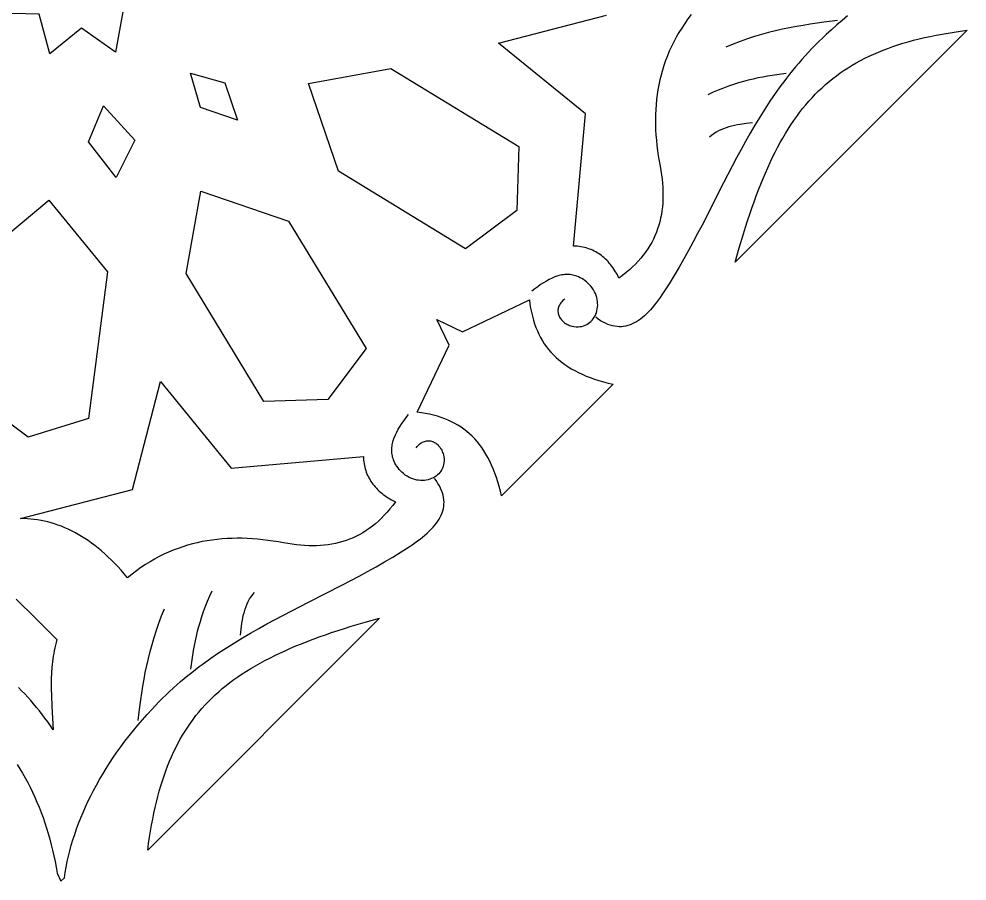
# Model space of a CAD drawing. Extents: x -332 to 348, y -263 to 352.
# Drawn here: x -187.18 to -149.02, y 187.93 to 222.61 of the extents above; entities that cross this region are included whole.
import ezdxf

# ---------------------------------------------------------------- set-up
doc = ezdxf.new("R2010")
doc.units = 0
doc.layers.add('LAYER_1', color=18, linetype='CONTINUOUS')
doc.layers.add('LAYER_2', color=174, linetype='CONTINUOUS')

msp = doc.modelspace()

# ---------------------------------------------------------------- linework, layer by layer
at = {"layer": 'LAYER_1'}
for points in [[(-183.982, 227.35), (-182.421, 227.882), (-182.559, 226.233), (-181.005, 225.632), (-182.173, 224.475), (-181.353, 223.021), (-183.003, 222.897), (-183.301, 221.272), (-184.662, 222.238), (-185.938, 221.201), (-186.374, 222.807), (-188.031, 222.844), (-187.336, 224.337), (-188.599, 225.43), (-187.1, 226.112), (-187.377, 227.75), (-185.775, 227.302), (-184.937, 228.719)], [(-158.349, 212.823), (-158.185, 213.402), (-158.019, 213.958), (-157.935, 214.227), (-157.85, 214.491), (-157.765, 214.749), (-157.678, 215.002), (-157.59, 215.25), (-157.502, 215.492), (-157.412, 215.729), (-157.321, 215.961), (-157.228, 216.187), (-157.135, 216.409), (-157.039, 216.625), (-156.943, 216.836), (-156.844, 217.043), (-156.745, 217.244), (-156.643, 217.44), (-156.539, 217.632), (-156.434, 217.819), (-156.326, 218.002), (-156.217, 218.179), (-156.105, 218.352), (-155.991, 218.521), (-155.875, 218.685), (-155.757, 218.845), (-155.636, 219), (-155.512, 219.151), (-155.386, 219.298), (-155.258, 219.441), (-155.126, 219.579), (-154.992, 219.714), (-154.855, 219.844), (-154.715, 219.97), (-154.571, 220.093), (-154.425, 220.211), (-154.276, 220.326), (-154.123, 220.437), (-153.967, 220.545), (-153.807, 220.648), (-153.644, 220.748), (-153.477, 220.845), (-153.307, 220.938), (-153.133, 221.028), (-152.955, 221.114), (-152.774, 221.197), (-152.588, 221.277), (-152.398, 221.353), (-152.205, 221.427), (-152.007, 221.497), (-151.804, 221.564), (-151.598, 221.629), (-151.387, 221.69), (-151.171, 221.749), (-150.951, 221.804), (-150.726, 221.857), (-150.497, 221.907), (-150.263, 221.955), (-150.024, 222), (-149.78, 222.042), (-149.531, 222.082), (-149.277, 222.12), (-149.017, 222.155)], [(-167.061, 217.481), (-167.139, 214.898), (-169.202, 213.363), (-174.32, 216.49), (-175.525, 220.016), (-172.215, 220.613)], [(-178.897, 220.035), (-178.383, 218.536), (-179.882, 219.051), (-180.276, 220.43)], [(-182.519, 217.737), (-183.271, 216.224), (-184.387, 217.666), (-183.781, 219.115)], [(-176.336, 214.474), (-173.21, 209.355), (-174.745, 207.293), (-177.328, 207.215), (-180.459, 212.368), (-179.863, 215.678)], [(-183.613, 212.434), (-184.385, 206.537), (-186.811, 205.78), (-189.169, 207.542), (-188.629, 213.119), (-185.987, 215.313)], [(-166.613, 211.137), (-166.585, 210.969), (-166.552, 210.806), (-166.514, 210.647), (-166.472, 210.494), (-166.424, 210.344), (-166.372, 210.2), (-166.315, 210.059), (-166.252, 209.924), (-166.185, 209.792), (-166.112, 209.665), (-166.034, 209.542), (-165.95, 209.424), (-165.862, 209.309), (-165.767, 209.199), (-165.667, 209.093), (-165.562, 208.99), (-165.451, 208.892), (-165.334, 208.798), (-165.211, 208.708), (-165.083, 208.621), (-164.948, 208.538), (-164.808, 208.459), (-164.661, 208.384), (-164.509, 208.312), (-164.35, 208.244), (-164.185, 208.18), (-164.013, 208.119), (-163.836, 208.061), (-163.651, 208.007), (-163.461, 207.956), (-163.263, 207.909), (-167.755, 203.417), (-167.802, 203.614), (-167.853, 203.805), (-167.907, 203.989), (-167.965, 204.167), (-168.026, 204.339), (-168.09, 204.504), (-168.159, 204.663), (-168.23, 204.815), (-168.305, 204.962), (-168.384, 205.102), (-168.467, 205.237), (-168.554, 205.365), (-168.644, 205.488), (-168.738, 205.605), (-168.837, 205.716), (-168.939, 205.821), (-169.045, 205.921), (-169.155, 206.015), (-169.27, 206.104), (-169.388, 206.188), (-169.511, 206.266), (-169.638, 206.338), (-169.77, 206.406), (-169.906, 206.469), (-170.046, 206.526), (-170.191, 206.578), (-170.34, 206.626), (-170.494, 206.668), (-170.652, 206.706), (-170.815, 206.739), (-170.983, 206.767), (-171.155, 206.791), (-169.866, 209.488), (-170.363, 210.516), (-169.334, 210.019), (-166.637, 211.309)], [(-178.637, 204.535), (-173.32, 205.008), (-173.316, 204.933), (-173.309, 204.858), (-173.301, 204.786), (-173.29, 204.714), (-173.276, 204.643), (-173.261, 204.574), (-173.243, 204.506), (-173.222, 204.438), (-173.2, 204.373), (-173.175, 204.308), (-173.147, 204.244), (-173.117, 204.182), (-173.085, 204.121), (-173.051, 204.061), (-173.014, 204.002), (-172.975, 203.944), (-172.934, 203.888), (-172.89, 203.833), (-172.844, 203.779), (-172.795, 203.726), (-172.744, 203.674), (-172.691, 203.623), (-172.636, 203.574), (-172.578, 203.526), (-172.518, 203.479), (-172.455, 203.433), (-172.39, 203.388), (-172.323, 203.345), (-172.181, 203.261), (-172.031, 203.183), (-172.139, 203.037), (-172.249, 202.898), (-172.361, 202.765), (-172.476, 202.64), (-172.592, 202.521), (-172.711, 202.408), (-172.831, 202.302), (-172.954, 202.202), (-173.079, 202.109), (-173.206, 202.022), (-173.335, 201.941), (-173.466, 201.866), (-173.599, 201.797), (-173.734, 201.734), (-173.871, 201.677), (-174.01, 201.625), (-174.152, 201.58), (-174.295, 201.54), (-174.441, 201.505), (-174.589, 201.476), (-174.739, 201.453), (-174.891, 201.434), (-175.045, 201.421), (-175.201, 201.414), (-175.36, 201.411), (-175.52, 201.413), (-175.683, 201.421), (-175.848, 201.433), (-176.014, 201.45), (-176.184, 201.472), (-176.355, 201.499), (-176.528, 201.53), (-176.74, 201.568), (-176.95, 201.602), (-177.16, 201.632), (-177.369, 201.658), (-177.577, 201.679), (-177.785, 201.695), (-177.991, 201.707), (-178.197, 201.714), (-178.402, 201.715), (-178.605, 201.712), (-178.808, 201.704), (-179.01, 201.69), (-179.211, 201.671), (-179.411, 201.646), (-179.61, 201.616), (-179.807, 201.58), (-180.004, 201.538), (-180.2, 201.49), (-180.394, 201.436), (-180.588, 201.376), (-180.78, 201.309), (-180.971, 201.236), (-181.161, 201.157), (-181.349, 201.071), (-181.536, 200.978), (-181.723, 200.878), (-181.907, 200.771), (-182.091, 200.658), (-182.273, 200.537), (-182.454, 200.409), (-182.633, 200.273), (-182.811, 200.13), (-182.942, 200.285), (-183.073, 200.434), (-183.204, 200.577), (-183.336, 200.715), (-183.468, 200.847), (-183.6, 200.973), (-183.732, 201.094), (-183.865, 201.21), (-183.998, 201.32), (-184.131, 201.425), (-184.265, 201.525), (-184.398, 201.62), (-184.532, 201.709), (-184.666, 201.793), (-184.801, 201.873), (-184.935, 201.947), (-185.07, 202.017), (-185.206, 202.081), (-185.341, 202.141), (-185.477, 202.196), (-185.613, 202.247), (-185.749, 202.293), (-185.885, 202.334), (-186.022, 202.371), (-186.158, 202.403), (-186.295, 202.431), (-186.432, 202.454), (-186.57, 202.474), (-186.707, 202.489), (-186.845, 202.5), (-186.983, 202.507), (-187.122, 202.51), (-182.607, 203.679), (-181.487, 208.028)], [(-182.001, 189.171), (-181.966, 189.43), (-181.929, 189.684), (-181.889, 189.934), (-181.846, 190.178), (-181.801, 190.417), (-181.754, 190.651), (-181.703, 190.88), (-181.651, 191.105), (-181.595, 191.325), (-181.536, 191.54), (-181.475, 191.751), (-181.411, 191.958), (-181.343, 192.16), (-181.273, 192.358), (-181.2, 192.552), (-181.123, 192.742), (-181.043, 192.927), (-180.96, 193.109), (-180.874, 193.287), (-180.784, 193.461), (-180.691, 193.631), (-180.595, 193.798), (-180.495, 193.961), (-180.391, 194.12), (-180.284, 194.276), (-180.172, 194.429), (-180.058, 194.579), (-179.939, 194.725), (-179.817, 194.868), (-179.69, 195.008), (-179.56, 195.146), (-179.425, 195.28), (-179.287, 195.411), (-179.144, 195.54), (-178.998, 195.666), (-178.846, 195.789), (-178.691, 195.91), (-178.531, 196.029), (-178.367, 196.145), (-178.199, 196.259), (-178.026, 196.37), (-177.848, 196.48), (-177.666, 196.587), (-177.479, 196.693), (-177.287, 196.796), (-177.09, 196.898), (-176.889, 196.998), (-176.683, 197.096), (-176.471, 197.193), (-176.255, 197.288), (-176.034, 197.382), (-175.807, 197.474), (-175.575, 197.565), (-175.338, 197.655), (-175.096, 197.744), (-174.849, 197.832), (-174.596, 197.918), (-174.337, 198.004), (-174.073, 198.089), (-173.804, 198.173), (-173.248, 198.339), (-172.669, 198.503)]]:
    msp.add_lwpolyline(points, close=True, dxfattribs=at)
for points in [[(-160.119, 222.787), (-160.255, 222.608), (-160.383, 222.427), (-160.504, 222.245), (-160.618, 222.061), (-160.724, 221.876), (-160.824, 221.69), (-160.917, 221.503), (-161.003, 221.314), (-161.082, 221.124), (-161.155, 220.933), (-161.222, 220.741), (-161.282, 220.548), (-161.336, 220.353), (-161.384, 220.158), (-161.426, 219.961), (-161.462, 219.763), (-161.492, 219.565), (-161.517, 219.365), (-161.536, 219.164), (-161.55, 218.962), (-161.558, 218.759), (-161.562, 218.555), (-161.56, 218.351), (-161.553, 218.145), (-161.541, 217.939), (-161.525, 217.731), (-161.504, 217.523), (-161.479, 217.314), (-161.449, 217.104), (-161.414, 216.893), (-161.376, 216.682), (-161.345, 216.509), (-161.318, 216.337), (-161.296, 216.168), (-161.279, 216.001), (-161.267, 215.837), (-161.26, 215.674), (-161.257, 215.513), (-161.26, 215.355), (-161.268, 215.199), (-161.281, 215.045), (-161.299, 214.893), (-161.322, 214.743), (-161.351, 214.595), (-161.386, 214.449), (-161.426, 214.306), (-161.472, 214.164), (-161.523, 214.025), (-161.58, 213.888), (-161.643, 213.752), (-161.712, 213.619), (-161.787, 213.488), (-161.868, 213.359), (-161.955, 213.233), (-162.049, 213.108), (-162.148, 212.985), (-162.254, 212.865), (-162.367, 212.746), (-162.486, 212.63), (-162.612, 212.515), (-162.744, 212.403), (-162.883, 212.293), (-163.029, 212.184), (-163.108, 212.335), (-163.191, 212.477), (-163.235, 212.544), (-163.279, 212.609), (-163.325, 212.671), (-163.372, 212.732), (-163.42, 212.789), (-163.47, 212.845), (-163.52, 212.898), (-163.572, 212.949), (-163.625, 212.997), (-163.679, 213.044), (-163.734, 213.087), (-163.791, 213.129), (-163.848, 213.168), (-163.907, 213.205), (-163.967, 213.239), (-164.028, 213.271), (-164.091, 213.301), (-164.154, 213.328), (-164.219, 213.353), (-164.285, 213.376), (-164.352, 213.396), (-164.42, 213.414), (-164.489, 213.43), (-164.56, 213.443), (-164.632, 213.454), (-164.705, 213.463), (-164.779, 213.469), (-164.854, 213.473), (-164.381, 218.791), (-167.874, 221.641), (-163.525, 222.761)], [(-187.293, 199.26), (-187.036, 199.01), (-186.773, 198.752), (-185.654, 197.638), (-185.686, 197.526), (-185.715, 197.415), (-185.742, 197.304), (-185.765, 197.193), (-185.786, 197.081), (-185.805, 196.97), (-185.836, 196.748), (-185.858, 196.525), (-185.873, 196.302), (-185.881, 196.078), (-185.884, 195.854), (-185.882, 195.628), (-185.876, 195.402), (-185.857, 194.946), (-185.833, 194.484), (-185.812, 194.015), (-185.919, 194.171), (-186.027, 194.325), (-186.137, 194.476), (-186.249, 194.624), (-186.362, 194.77), (-186.477, 194.913), (-186.594, 195.054), (-186.712, 195.191), (-186.832, 195.325), (-186.953, 195.456), (-187.075, 195.584), (-187.199, 195.709)]]:
    msp.add_lwpolyline(points, dxfattribs=at)
at = {"layer": 'LAYER_2'}
for points in [[(-153.828, 222.73), (-154.045, 222.551), (-154.261, 222.366), (-154.477, 222.176), (-154.692, 221.98), (-154.84, 221.841), (-154.985, 221.701), (-155.127, 221.56), (-155.266, 221.417), (-155.402, 221.273), (-155.535, 221.128), (-155.666, 220.982), (-155.794, 220.834), (-155.919, 220.685), (-156.043, 220.536), (-156.163, 220.385), (-156.282, 220.233), (-156.398, 220.08), (-156.512, 219.926), (-156.735, 219.616), (-156.95, 219.302), (-157.157, 218.984), (-157.359, 218.663), (-157.555, 218.34), (-157.746, 218.014), (-157.932, 217.685), (-158.114, 217.355), (-158.293, 217.022), (-158.47, 216.687), (-158.645, 216.352), (-158.99, 215.676), (-159.335, 214.998), (-159.684, 214.318), (-159.862, 213.978), (-160.042, 213.639), (-160.227, 213.3), (-160.415, 212.963), (-160.608, 212.626), (-160.807, 212.29), (-161.011, 211.956), (-161.222, 211.624), (-161.299, 211.509), (-161.375, 211.397), (-161.452, 211.29), (-161.53, 211.187), (-161.607, 211.088), (-161.685, 210.994), (-161.764, 210.905), (-161.843, 210.82), (-161.923, 210.741), (-162.003, 210.667), (-162.083, 210.598), (-162.165, 210.534), (-162.247, 210.476), (-162.329, 210.424), (-162.413, 210.377), (-162.497, 210.337), (-162.581, 210.302), (-162.667, 210.274), (-162.753, 210.252), (-162.841, 210.237), (-162.929, 210.228), (-163.018, 210.226), (-163.108, 210.231), (-163.199, 210.243), (-163.291, 210.262), (-163.384, 210.288), (-163.478, 210.322), (-163.574, 210.364), (-163.67, 210.413), (-163.768, 210.47), (-163.867, 210.534), (-163.967, 210.608)], [(-154.231, 222.544), (-154.781, 222.475), (-155.057, 222.437), (-155.333, 222.396), (-155.61, 222.352), (-155.887, 222.303), (-156.166, 222.25), (-156.445, 222.192), (-156.726, 222.128), (-157.007, 222.058), (-157.29, 221.981), (-157.574, 221.897), (-157.86, 221.806), (-158.147, 221.706), (-158.436, 221.597), (-158.727, 221.478)], [(-156.3, 220.412), (-156.486, 220.39), (-156.673, 220.366), (-156.862, 220.338), (-157.051, 220.308), (-157.242, 220.273), (-157.433, 220.235), (-157.627, 220.193), (-157.822, 220.145), (-158.018, 220.093), (-158.217, 220.036), (-158.417, 219.973), (-158.62, 219.904), (-158.825, 219.828), (-159.032, 219.746), (-159.241, 219.657), (-159.453, 219.56)], [(-157.659, 218.426), (-157.903, 218.398), (-158.144, 218.364), (-158.263, 218.343), (-158.379, 218.32), (-158.493, 218.294), (-158.605, 218.265), (-158.715, 218.231), (-158.821, 218.194), (-158.924, 218.151), (-159.024, 218.104), (-159.119, 218.051), (-159.211, 217.992), (-159.298, 217.926), (-159.381, 217.854)], [(-165.204, 211.349), (-165.252, 211.309), (-165.296, 211.268), (-165.335, 211.226), (-165.369, 211.184), (-165.399, 211.142), (-165.424, 211.099), (-165.444, 211.056), (-165.461, 211.014), (-165.473, 210.971), (-165.481, 210.929), (-165.485, 210.887), (-165.486, 210.846), (-165.483, 210.805), (-165.477, 210.764), (-165.467, 210.724), (-165.454, 210.685), (-165.438, 210.647), (-165.419, 210.61), (-165.397, 210.574), (-165.373, 210.54), (-165.346, 210.506), (-165.317, 210.474), (-165.286, 210.444), (-165.252, 210.415), (-165.217, 210.387), (-165.18, 210.362), (-165.141, 210.339), (-165.1, 210.317), (-165.058, 210.298), (-165.015, 210.281), (-164.971, 210.266), (-164.925, 210.253), (-164.84, 210.236), (-164.757, 210.227), (-164.677, 210.225), (-164.6, 210.23), (-164.526, 210.242), (-164.455, 210.261), (-164.388, 210.286), (-164.325, 210.317), (-164.265, 210.353), (-164.209, 210.394), (-164.157, 210.441), (-164.109, 210.491), (-164.066, 210.546), (-164.027, 210.605), (-163.992, 210.667), (-163.962, 210.732), (-163.937, 210.8), (-163.916, 210.871), (-163.901, 210.943), (-163.891, 211.018), (-163.886, 211.093), (-163.887, 211.17), (-163.893, 211.248), (-163.905, 211.326), (-163.923, 211.404), (-163.947, 211.482), (-163.977, 211.56), (-164.013, 211.636), (-164.056, 211.711), (-164.105, 211.785), (-164.161, 211.856), (-164.224, 211.925), (-164.278, 211.979), (-164.335, 212.03), (-164.395, 212.077), (-164.457, 212.122), (-164.52, 212.163), (-164.586, 212.199), (-164.653, 212.232), (-164.722, 212.26), (-164.775, 212.279), (-164.829, 212.294), (-164.882, 212.307), (-164.937, 212.317), (-164.991, 212.323), (-165.046, 212.328), (-165.101, 212.329), (-165.156, 212.328), (-165.211, 212.324), (-165.267, 212.318), (-165.323, 212.309), (-165.379, 212.298), (-165.492, 212.269), (-165.606, 212.231), (-165.721, 212.184), (-165.836, 212.129), (-165.952, 212.066), (-166.068, 211.996), (-166.185, 211.919), (-166.302, 211.835), (-166.419, 211.746), (-166.537, 211.651)], [(-171.195, 205.357), (-171.155, 205.406), (-171.114, 205.45), (-171.072, 205.489), (-171.03, 205.523), (-170.988, 205.553), (-170.945, 205.578), (-170.903, 205.598), (-170.86, 205.614), (-170.818, 205.627), (-170.775, 205.635), (-170.733, 205.639), (-170.692, 205.64), (-170.651, 205.637), (-170.61, 205.63), (-170.57, 205.621), (-170.532, 205.608), (-170.493, 205.592), (-170.456, 205.573), (-170.42, 205.551), (-170.386, 205.527), (-170.352, 205.5), (-170.32, 205.471), (-170.29, 205.44), (-170.261, 205.406), (-170.234, 205.371), (-170.208, 205.334), (-170.185, 205.295), (-170.163, 205.254), (-170.144, 205.212), (-170.127, 205.169), (-170.112, 205.124), (-170.099, 205.079), (-170.082, 204.993), (-170.073, 204.91), (-170.071, 204.83), (-170.076, 204.753), (-170.089, 204.68), (-170.107, 204.609), (-170.132, 204.542), (-170.163, 204.479), (-170.199, 204.419), (-170.241, 204.363), (-170.287, 204.311), (-170.338, 204.263), (-170.392, 204.22), (-170.451, 204.18), (-170.513, 204.146), (-170.578, 204.116), (-170.646, 204.09), (-170.717, 204.07), (-170.79, 204.055), (-170.864, 204.045), (-170.94, 204.04), (-171.017, 204.041), (-171.094, 204.047), (-171.172, 204.059), (-171.251, 204.077), (-171.328, 204.101), (-171.406, 204.131), (-171.482, 204.167), (-171.557, 204.21), (-171.631, 204.259), (-171.702, 204.315), (-171.772, 204.377), (-171.825, 204.432), (-171.876, 204.489), (-171.924, 204.549), (-171.968, 204.61), (-172.009, 204.674), (-172.046, 204.74), (-172.078, 204.807), (-172.107, 204.875), (-172.125, 204.929), (-172.141, 204.982), (-172.153, 205.036), (-172.163, 205.09), (-172.17, 205.145), (-172.174, 205.199), (-172.175, 205.254), (-172.174, 205.31), (-172.171, 205.365), (-172.164, 205.421), (-172.156, 205.477), (-172.145, 205.533), (-172.115, 205.646), (-172.077, 205.76), (-172.03, 205.875), (-171.975, 205.99), (-171.912, 206.106), (-171.842, 206.222), (-171.765, 206.339), (-171.681, 206.456), (-171.592, 206.573), (-171.497, 206.691)], [(-187.262, 192.617), (-187.15, 192.44), (-187.041, 192.26), (-186.935, 192.076), (-186.833, 191.888), (-186.734, 191.697), (-186.639, 191.502), (-186.547, 191.303), (-186.458, 191.102), (-186.373, 190.897), (-186.292, 190.689), (-186.215, 190.479), (-186.141, 190.266), (-186.071, 190.05), (-186.004, 189.832), (-185.942, 189.611), (-185.883, 189.388), (-185.828, 189.163), (-185.777, 188.937), (-185.73, 188.708), (-185.687, 188.478), (-185.648, 188.247), (-185.499, 187.926), (-185.356, 188.054), (-185.322, 188.271), (-185.284, 188.489), (-185.24, 188.707), (-185.19, 188.925), (-185.136, 189.144), (-185.076, 189.364), (-185.011, 189.583), (-184.94, 189.803), (-184.865, 190.023), (-184.783, 190.244), (-184.697, 190.464), (-184.605, 190.685), (-184.508, 190.906), (-184.405, 191.127), (-184.297, 191.347), (-184.184, 191.568), (-184.065, 191.789), (-183.941, 192.009), (-183.811, 192.23), (-183.676, 192.45), (-183.536, 192.67), (-183.389, 192.889), (-183.238, 193.109), (-183.081, 193.328), (-182.918, 193.546), (-182.75, 193.764), (-182.577, 193.982), (-182.397, 194.199), (-182.213, 194.415), (-182.022, 194.631), (-181.826, 194.846), (-181.688, 194.994), (-181.548, 195.139), (-181.406, 195.28), (-181.263, 195.419), (-181.119, 195.555), (-180.974, 195.689), (-180.828, 195.819), (-180.68, 195.948), (-180.532, 196.073), (-180.382, 196.196), (-180.231, 196.317), (-180.079, 196.436), (-179.926, 196.552), (-179.773, 196.666), (-179.462, 196.889), (-179.148, 197.103), (-178.83, 197.311), (-178.51, 197.513), (-178.186, 197.709), (-177.86, 197.899), (-177.531, 198.086), (-177.201, 198.268), (-176.868, 198.447), (-176.534, 198.624), (-176.198, 198.798), (-175.522, 199.144), (-174.844, 199.489), (-174.164, 199.838), (-173.825, 200.016), (-173.485, 200.196), (-173.147, 200.38), (-172.809, 200.569), (-172.472, 200.762), (-172.137, 200.96), (-171.803, 201.165), (-171.471, 201.376), (-171.355, 201.452), (-171.243, 201.529), (-171.136, 201.606), (-171.033, 201.683), (-170.934, 201.761), (-170.84, 201.839), (-170.751, 201.918), (-170.666, 201.997), (-170.587, 202.076), (-170.513, 202.157), (-170.444, 202.237), (-170.38, 202.319), (-170.322, 202.4), (-170.27, 202.483), (-170.224, 202.566), (-170.183, 202.65), (-170.149, 202.735), (-170.12, 202.821), (-170.098, 202.907), (-170.083, 202.994), (-170.074, 203.083), (-170.072, 203.172), (-170.077, 203.262), (-170.089, 203.353), (-170.108, 203.445), (-170.135, 203.538), (-170.168, 203.632), (-170.21, 203.728), (-170.259, 203.824), (-170.316, 203.922), (-170.381, 204.021), (-170.454, 204.121)], [(-180.259, 196.454), (-180.237, 196.64), (-180.212, 196.827), (-180.184, 197.015), (-180.154, 197.205), (-180.12, 197.395), (-180.081, 197.587), (-180.039, 197.781), (-179.992, 197.976), (-179.94, 198.172), (-179.882, 198.371), (-179.819, 198.571), (-179.75, 198.774), (-179.674, 198.979), (-179.592, 199.186), (-179.503, 199.395), (-179.406, 199.607)], [(-178.272, 197.812), (-178.244, 198.057), (-178.21, 198.298), (-178.19, 198.416), (-178.167, 198.533), (-178.141, 198.647), (-178.111, 198.759), (-178.078, 198.868), (-178.04, 198.975), (-177.998, 199.078), (-177.95, 199.177), (-177.897, 199.273), (-177.838, 199.365), (-177.772, 199.452), (-177.7, 199.535)], [(-182.39, 194.385), (-182.321, 194.935), (-182.284, 195.21), (-182.243, 195.486), (-182.198, 195.763), (-182.15, 196.041), (-182.097, 196.319), (-182.038, 196.599), (-181.974, 196.879), (-181.904, 197.161), (-181.828, 197.444), (-181.744, 197.728), (-181.652, 198.014), (-181.552, 198.301), (-181.443, 198.59), (-181.325, 198.881)]]:
    msp.add_lwpolyline(points, dxfattribs=at)

doc.saveas('drawing.dxf')
